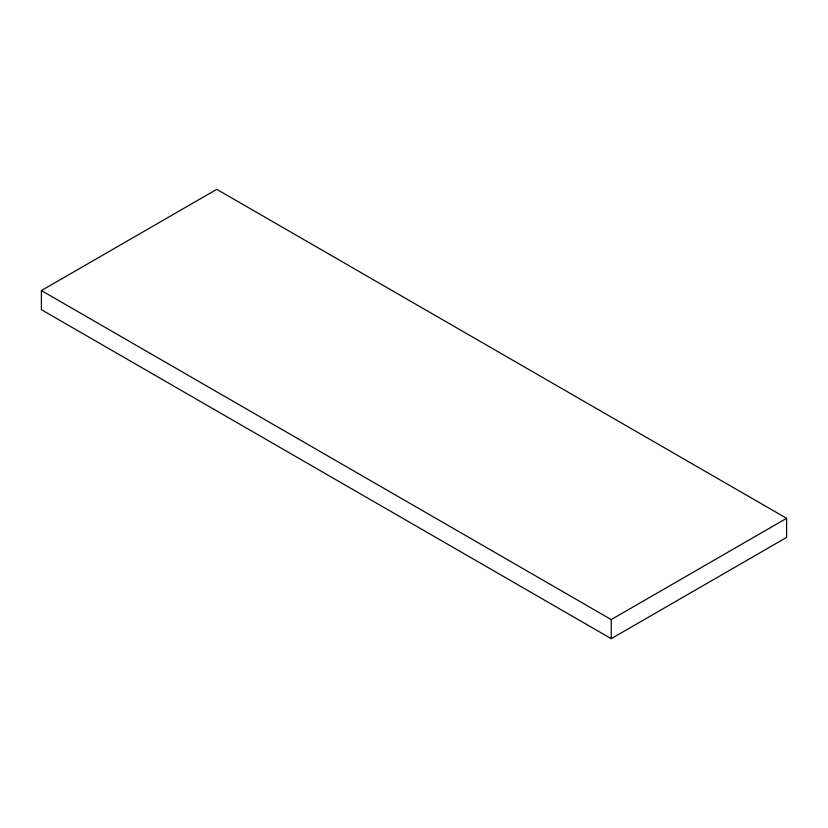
<?xml version="1.0" encoding="UTF-8"?>
<svg xmlns="http://www.w3.org/2000/svg" width="828" height="828" viewBox="0 0 828 828"><rect width="100%" height="100%" fill="white"/><g stroke="black" fill="none" stroke-linecap="round" stroke-linejoin="round"><path stroke-width="1.24" d="M41.4 290.576L216.77 189.333L786.6 518.318L786.6 537.424L611.23 638.667L41.4 309.682L41.4 290.576L611.23 619.572L786.6 518.318M611.23 619.572L611.23 638.667"/></g></svg>
